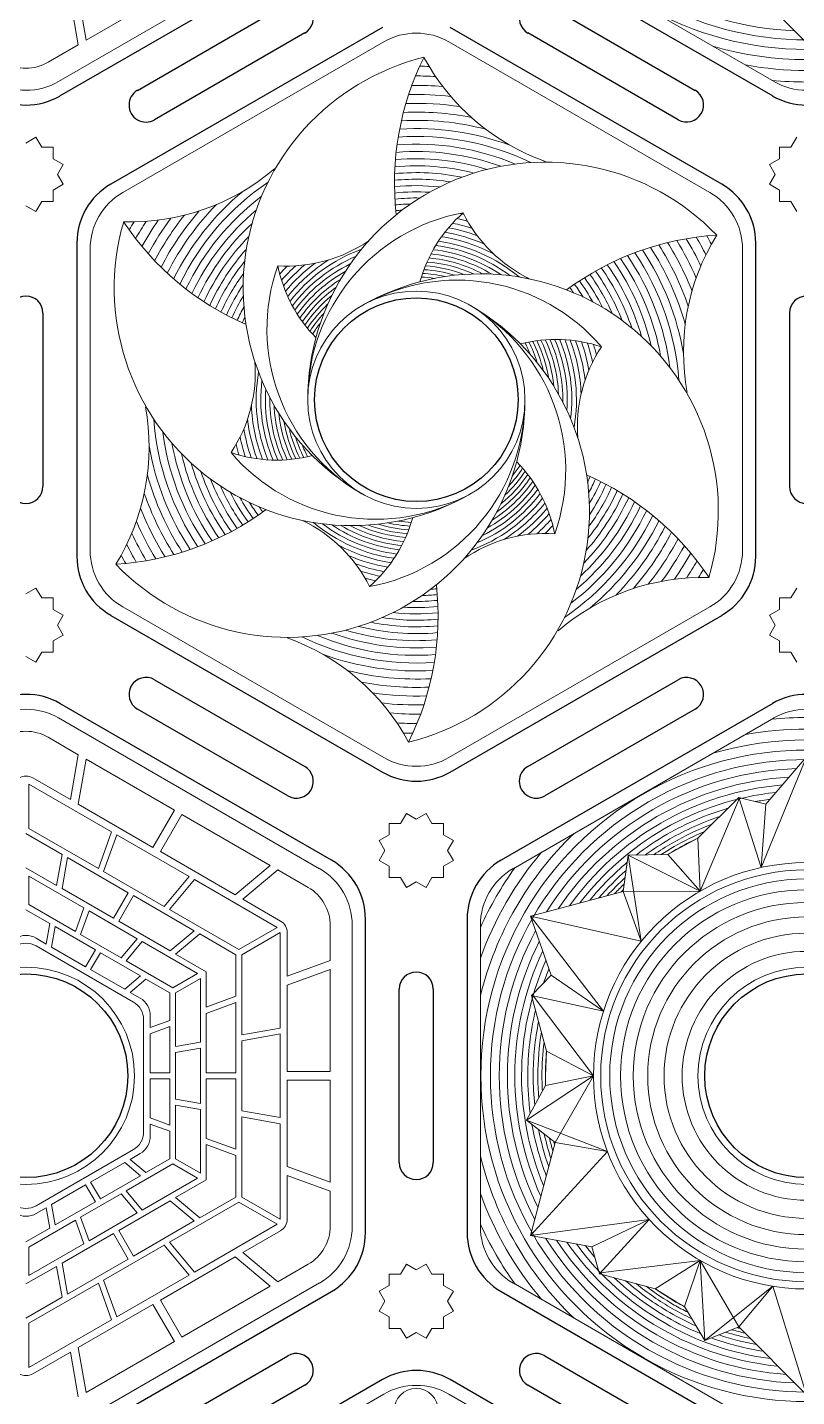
# Model space of a CAD drawing. Header units: millimetres. Extents: x -1250 to -350, y -300 to 300.
# Drawn here: x -1013 to -928, y -160.1 to -8.9 of the extents above; entities that cross this region are included whole.
import ezdxf

# ---------------------------------------------------------------- set-up
doc = ezdxf.new("R2010")
doc.units = ezdxf.units.MM
doc.layers.get('0').update_dxf_attribs({"color": 1, "true_color": 0xff0000})
doc.layers.add('cut', color=1, linetype='Continuous', lineweight=20, true_color=0xff0000)
doc.layers.add('Vector Engrave', color=5, linetype='Continuous', lineweight=0, true_color=0x0000ff)

msp = doc.modelspace()

# ---------------------------------------------------------------- linework, layer by layer
for p, q in [((-1009.38, -16.44), (-979.38, 0.88)), ((-960.63, 0.88), (-930.62, -16.44)), ((-1000.8, -15.82), (-984.2, -6.24)), ((-955.8, -6.24), (-939.2, -15.82)), ((-973.75, -8.86), (-1003.75, -26.18)), ((-936.25, -26.18), (-966.25, -8.86)), ((-982.32, -9.48), (-998.93, -19.07)), ((-941.07, -19.07), (-957.68, -9.48)), ((-1007.5, -32.68), (-1007.5, -67.32)), ((-932.5, -67.32), (-932.5, -32.68)), ((-1011.25, -40.42), (-1011.25, -59.58)), ((-928.75, -59.58), (-928.75, -40.42)), ((-1003.75, -73.82), (-973.75, -91.14)), ((-966.25, -91.14), (-936.25, -73.82)), ((-998.93, -80.93), (-982.32, -90.52)), ((-957.68, -90.52), (-941.07, -80.93)), ((-979.38, -100.88), (-1009.38, -83.56)), ((-984.2, -93.76), (-1000.8, -84.18)), ((-930.62, -83.56), (-960.63, -100.88)), ((-939.2, -84.18), (-955.8, -93.76)), ((-975.62, -142.02), (-975.62, -107.37)), ((-964.38, -107.37), (-964.38, -142.02)), ((-971.88, -134.28), (-971.88, -115.11)), ((-968.12, -115.11), (-968.12, -134.28)), ((-1009.38, -165.83), (-979.38, -148.51)), ((-960.63, -148.51), (-930.62, -165.83)), ((-1000.8, -165.21), (-984.2, -155.63)), ((-955.8, -155.63), (-939.2, -165.21)), ((-973.75, -158.25), (-1003.75, -175.57)), ((-936.25, -175.57), (-966.25, -158.25)), ((-982.32, -158.87), (-998.93, -168.46)), ((-941.07, -168.46), (-957.68, -158.87))]:
    msp.add_line(p, q)
for centre in [(-970, -50), (-1013.13, -124.69), (-926.88, -124.69)]:
    msp.add_circle(centre, 11.25)
for centre, radius, start, end in [((-983.26, -7.86), 1.88, 300, 120), ((-956.74, -7.86), 1.88, 60, 240), ((-1013.13, -9.95), 7.5, 240, 300), ((-999.86, -17.44), 1.88, 120, 300), ((-940.14, -17.44), 1.88, 240, 60), ((-926.88, -9.95), 7.5, 240, 300), ((-1000, -32.68), 7.5, 120, 180), ((-940, -32.68), 7.5, 0, 60), ((-1013.13, -40.42), 1.88, 0, 180), ((-926.88, -40.42), 1.88, 0, 180), ((-1013.13, -59.58), 1.88, 180, 0), ((-926.88, -59.58), 1.88, 180, 0), ((-1000, -67.32), 7.5, 180, 240), ((-940, -67.32), 7.5, 300, 0), ((-999.86, -82.56), 1.88, 60, 240), ((-940.14, -82.56), 1.88, 300, 120), ((-1013.13, -90.05), 7.5, 60, 120), ((-926.88, -90.05), 7.5, 60, 120), ((-983.26, -92.14), 1.88, 240, 60), ((-956.74, -92.14), 1.88, 120, 300), ((-970, -84.64), 7.5, 240, 300), ((-983.12, -107.37), 7.5, 0, 60), ((-956.88, -107.37), 7.5, 120, 180), ((-970, -115.11), 1.88, 0, 180), ((-970, -134.28), 1.88, 180, 0), ((-983.12, -142.02), 7.5, 300, 0), ((-956.88, -142.02), 7.5, 180, 240), ((-983.26, -157.25), 1.88, 300, 120), ((-956.74, -157.25), 1.88, 60, 240), ((-970, -164.75), 7.5, 60, 120)]:
    msp.add_arc(centre, radius, start, end)
at = {"layer": 'cut'}
for p, q in [((-1012.03, -21), (-1013.13, -21.64)), ((-1011.39, -22.1), (-1012.03, -21)), ((-927.97, -21), (-928.61, -22.1)), ((-1010.12, -22.1), (-1011.39, -22.1)), ((-1010.12, -23.37), (-1010.12, -22.1)), ((-928.61, -22.1), (-929.88, -22.1)), ((-929.88, -22.1), (-929.88, -23.37)), ((-1009.03, -24), (-1010.12, -23.37)), ((-1009.66, -25.1), (-1009.03, -24)), ((-929.88, -23.37), (-930.97, -24)), ((-930.97, -24), (-930.34, -25.1)), ((-1009.03, -26.2), (-1009.66, -25.1)), ((-930.34, -25.1), (-930.97, -26.2)), ((-1010.12, -26.83), (-1009.03, -26.2)), ((-1010.12, -28.1), (-1010.12, -26.83)), ((-930.97, -26.2), (-929.88, -26.83)), ((-929.88, -26.83), (-929.88, -28.1)), ((-1013.13, -28.57), (-1012.03, -29.2)), ((-1012.03, -29.2), (-1011.39, -28.1)), ((-1011.39, -28.1), (-1010.12, -28.1)), ((-929.88, -28.1), (-928.61, -28.1)), ((-928.61, -28.1), (-927.97, -29.2)), ((-1012.03, -70.8), (-1013.13, -71.43)), ((-1011.39, -71.9), (-1012.03, -70.8)), ((-927.97, -70.8), (-928.61, -71.9)), ((-1010.12, -71.9), (-1011.39, -71.9)), ((-1010.12, -73.17), (-1010.12, -71.9)), ((-928.61, -71.9), (-929.88, -71.9)), ((-929.88, -71.9), (-929.88, -73.17)), ((-1009.03, -73.8), (-1010.12, -73.17)), ((-1009.66, -74.9), (-1009.03, -73.8)), ((-929.88, -73.17), (-930.97, -73.8)), ((-930.97, -73.8), (-930.34, -74.9)), ((-1009.03, -76), (-1009.66, -74.9)), ((-930.34, -74.9), (-930.97, -76)), ((-1010.12, -76.63), (-1009.03, -76)), ((-1010.12, -77.9), (-1010.12, -76.63)), ((-930.97, -76), (-929.88, -76.63)), ((-929.88, -76.63), (-929.88, -77.9)), ((-1013.13, -78.36), (-1012.03, -79)), ((-1012.03, -79), (-1011.39, -77.9)), ((-1011.39, -77.9), (-1010.12, -77.9)), ((-929.88, -77.9), (-928.61, -77.9)), ((-928.61, -77.9), (-927.97, -79)), ((-971.73, -96.8), (-973, -96.8)), ((-973, -96.8), (-973, -98.06)), ((-971.1, -95.7), (-971.73, -96.8)), ((-970, -96.33), (-971.1, -95.7)), ((-968.9, -95.7), (-970, -96.33)), ((-968.27, -96.8), (-968.9, -95.7)), ((-967, -96.8), (-968.27, -96.8)), ((-967, -98.06), (-967, -96.8)), ((-973, -98.06), (-974.1, -98.7)), ((-965.9, -98.7), (-967, -98.06)), ((-974.1, -98.7), (-973.46, -99.8)), ((-973.46, -99.8), (-974.1, -100.89)), ((-966.54, -99.8), (-965.9, -98.7)), ((-965.9, -100.89), (-966.54, -99.8)), ((-974.1, -100.89), (-973, -101.53)), ((-967, -101.53), (-965.9, -100.89)), ((-973, -101.53), (-973, -102.8)), ((-973, -102.8), (-971.73, -102.8)), ((-971.73, -102.8), (-971.1, -103.89)), ((-968.9, -103.89), (-968.27, -102.8)), ((-968.27, -102.8), (-967, -102.8)), ((-967, -102.8), (-967, -101.53)), ((-971.1, -103.89), (-970, -103.26)), ((-970, -103.26), (-968.9, -103.89)), ((-971.73, -146.59), (-973, -146.59)), ((-973, -146.59), (-973, -147.86)), ((-971.1, -145.49), (-971.73, -146.59)), ((-970, -146.13), (-971.1, -145.49)), ((-968.9, -145.49), (-970, -146.13)), ((-968.27, -146.59), (-968.9, -145.49)), ((-967, -146.59), (-968.27, -146.59)), ((-967, -147.86), (-967, -146.59)), ((-973, -147.86), (-974.1, -148.49)), ((-965.9, -148.49), (-967, -147.86)), ((-974.1, -148.49), (-973.46, -149.59)), ((-973.46, -149.59), (-974.1, -150.69)), ((-966.54, -149.59), (-965.9, -148.49)), ((-965.9, -150.69), (-966.54, -149.59)), ((-974.1, -150.69), (-973, -151.32)), ((-967, -151.32), (-965.9, -150.69)), ((-973, -151.32), (-973, -152.59)), ((-973, -152.59), (-971.73, -152.59)), ((-971.73, -152.59), (-971.1, -153.69)), ((-968.9, -153.69), (-968.27, -152.59)), ((-968.27, -152.59), (-967, -152.59)), ((-967, -152.59), (-967, -151.32)), ((-971.1, -153.69), (-970, -153.06)), ((-970, -153.06), (-968.9, -153.69))]:
    msp.add_line(p, q, dxfattribs=at)
at = {"layer": 'Vector Engrave'}
for p, q in [((-980.69, 1.81), (-1009.52, -14.84)), ((-930.48, -14.84), (-959.31, 1.81)), ((-926.88, -10.56), (-934.38, -3.06)), ((-1008.22, -5.82), (-1007.35, -10.78)), ((-1007.35, -5.32), (-1006.48, -10.28)), ((-1006.48, -10.28), (-996.73, -4.65)), ((-1002.44, -27.11), (-973.6, -10.47)), ((-966.4, -10.47), (-937.56, -27.11)), ((-1010.69, -12.71), (-1007.35, -10.78)), ((-1006.04, -66.65), (-1006.04, -33.35)), ((-933.96, -33.35), (-933.96, -66.65)), ((-973.6, -89.53), (-1002.44, -72.89)), ((-937.56, -72.89), (-966.4, -89.53)), ((-1009.52, -85.16), (-980.69, -101.81)), ((-959.31, -101.81), (-930.48, -85.16)), ((-1007.35, -89.22), (-1010.69, -87.29)), ((-1008.22, -94.18), (-1007.35, -89.22)), ((-1007.35, -94.68), (-1006.48, -89.72)), ((-996.73, -95.35), (-1006.48, -89.72)), ((-926.88, -89.44), (-931.91, -101.69)), ((-926.88, -89.44), (-931.38, -94.69)), ((-1008.22, -94.18), (-1012.38, -91.78)), ((-1003.66, -97.74), (-1012.8, -92.46)), ((-1012.8, -97.36), (-1012.8, -92.46)), ((-999.1, -99.45), (-1007.35, -94.68)), ((-934.38, -93.94), (-938.88, -98.44)), ((-934.33, -94.1), (-938.65, -104.3)), ((-931.38, -94.69), (-934.38, -93.94)), ((-931.91, -101.69), (-934.38, -93.94)), ((-931.38, -94.69), (-931.91, -101.69)), ((-999.1, -99.45), (-996.73, -95.35)), ((-998.28, -99.92), (-995.91, -95.82)), ((-986.16, -101.45), (-995.91, -95.82)), ((-1009.14, -100.23), (-1013.13, -97.93)), ((-1005.13, -101.79), (-1012.8, -97.36)), ((-1005.13, -101.79), (-1003.66, -97.74)), ((-1004.56, -102.12), (-1003.09, -98.07)), ((-995.08, -102.69), (-1003.09, -98.07)), ((-942.21, -100.25), (-941.29, -99.72)), ((-938.88, -98.44), (-941.29, -99.72)), ((-938.88, -98.44), (-938.65, -104.3)), ((-1009.75, -103.65), (-1009.14, -100.23)), ((-1009.14, -104), (-1008.54, -100.57)), ((-1001.82, -104.46), (-1008.54, -100.57)), ((-990.02, -104.69), (-998.28, -99.92)), ((-947.16, -104.32), (-946.58, -100.33)), ((-946.58, -100.33), (-942.21, -100.25)), ((-946.58, -100.33), (-945.14, -109.82)), ((-938.65, -104.3), (-946.58, -100.33)), ((-942.21, -100.25), (-938.65, -104.3)), ((-1009.75, -103.65), (-1013.13, -101.7)), ((-1006.72, -106.15), (-1012.81, -102.63)), ((-1012.81, -105.78), (-1012.81, -102.63)), ((-997.86, -105.99), (-1004.56, -102.12)), ((-997.86, -105.99), (-995.08, -102.69)), ((-990.02, -104.69), (-986.16, -101.45)), ((-989.15, -105.19), (-985.29, -101.95)), ((-981.95, -103.88), (-985.29, -101.95)), ((-1003.45, -107.28), (-1009.14, -104)), ((-997.28, -106.32), (-994.51, -103.02)), ((-985.37, -108.3), (-994.51, -103.02)), ((-957.4, -107.07), (-947.16, -104.32)), ((-947.16, -104.32), (-938.65, -104.3)), ((-945.14, -109.82), (-947.16, -104.32)), ((-1007.67, -108.75), (-1012.81, -105.78)), ((-1003.45, -107.28), (-1001.82, -104.46)), ((-1002.88, -107.61), (-1001.25, -104.78)), ((-994.53, -108.66), (-1001.25, -104.78)), ((-985, -107.59), (-989.15, -105.19)), ((-1013.13, -106.35), (-1010.48, -107.88)), ((-1007.67, -108.75), (-1006.72, -106.15)), ((-1007.1, -109.08), (-1006.15, -106.48)), ((-1000.84, -109.55), (-1006.15, -106.48)), ((-989.62, -110.75), (-997.28, -106.32)), ((-957.4, -107.07), (-955.11, -113.59)), ((-957.4, -107.07), (-945.14, -109.82)), ((-957.4, -107.07), (-949.32, -117.55)), ((-1010.88, -110.13), (-1010.48, -107.88)), ((-1010.29, -110.47), (-1009.9, -108.21)), ((-1005.46, -110.77), (-1009.9, -108.21)), ((-997.19, -110.9), (-1002.88, -107.61)), ((-997.19, -110.9), (-994.53, -108.66)), ((-989.62, -110.75), (-985.37, -108.3)), ((-989.29, -111.31), (-985.05, -108.86)), ((-985.05, -119.41), (-985.05, -108.86)), ((-984.25, -113.68), (-984.25, -108.89)), ((-979.51, -111.96), (-979.51, -108.1)), ((-977.09, -108.05), (-977.09, -141.34)), ((-962.91, -141.34), (-962.91, -108.05)), ((-1010.88, -110.13), (-1012, -109.48)), ((-1001.26, -116.55), (-1012, -110.34)), ((-1002.62, -111.67), (-1007.1, -109.08)), ((-1002.62, -111.67), (-1000.84, -109.55)), ((-1002.05, -112), (-1000.27, -109.87)), ((-994.17, -113.39), (-1000.27, -109.87)), ((-996.59, -111.25), (-993.93, -109.01)), ((-989.94, -111.31), (-993.93, -109.01)), ((-1006.54, -112.64), (-1010.29, -110.47)), ((-1006.54, -112.64), (-1005.46, -110.77)), ((-1005.98, -112.96), (-1004.9, -111.1)), ((-1000.47, -113.66), (-1004.9, -111.1)), ((-993.21, -113.2), (-996.59, -111.25)), ((-989.94, -115.91), (-989.94, -111.31)), ((-989.29, -120.16), (-989.29, -111.31)), ((-1002.22, -115.13), (-1005.98, -112.96)), ((-996.9, -114.97), (-1002.05, -112)), ((-996.9, -114.97), (-994.17, -113.39)), ((-993.21, -117.1), (-993.21, -113.2)), ((-984.25, -113.68), (-979.51, -111.96)), ((-984.25, -114.69), (-979.51, -112.96)), ((-979.51, -124.22), (-979.51, -112.96)), ((-1002.22, -115.13), (-1000.47, -113.66)), ((-1001.63, -115.47), (-999.88, -114)), ((-997.24, -115.52), (-999.88, -114)), ((-996.59, -115.51), (-993.86, -113.93)), ((-993.86, -120.97), (-993.86, -113.93)), ((-984.25, -124.22), (-984.25, -114.69)), ((-955.11, -113.59), (-957.26, -115.81)), ((-955.11, -113.59), (-949.32, -117.55)), ((-1000.52, -116.12), (-1001.63, -115.47)), ((-997.24, -115.52), (-997.24, -118.57)), ((-996.59, -121.45), (-996.59, -115.51)), ((-993.21, -117.1), (-989.94, -115.91)), ((-957.26, -115.81), (-955.61, -121.96)), ((-949.32, -117.55), (-957.26, -115.81)), ((-957.1, -115.85), (-950.43, -124.69)), ((-993.21, -117.79), (-989.94, -116.6)), ((-993.21, -124.37), (-993.21, -117.79)), ((-989.94, -124.37), (-989.94, -116.6)), ((-1000.13, -130.9), (-1000.13, -118.49)), ((-999.39, -119.36), (-999.39, -118.06)), ((-999.39, -119.36), (-997.24, -118.57)), ((-999.39, -120.04), (-997.24, -119.25)), ((-997.24, -124.37), (-997.24, -119.25)), ((-989.29, -120.16), (-985.05, -119.41)), ((-999.39, -124.37), (-999.39, -120.04)), ((-996.59, -121.45), (-993.86, -120.97)), ((-989.29, -120.82), (-985.05, -120.07)), ((-989.29, -128.57), (-989.29, -120.82)), ((-985.05, -129.31), (-985.05, -120.07)), ((-996.59, -122.11), (-993.86, -121.63)), ((-996.59, -127.28), (-996.59, -122.11)), ((-993.86, -127.76), (-993.86, -121.63)), ((-955.61, -121.96), (-955.71, -124.69)), ((-955.61, -121.96), (-950.43, -124.69)), ((-999.39, -124.37), (-997.24, -124.37)), ((-999.39, -129.35), (-999.39, -125.02)), ((-999.39, -125.02), (-997.24, -125.02)), ((-997.24, -130.14), (-997.24, -125.02)), ((-993.21, -124.37), (-989.94, -124.37)), ((-993.21, -131.6), (-993.21, -125.02)), ((-993.21, -125.02), (-989.94, -125.02)), ((-989.94, -132.78), (-989.94, -125.02)), ((-984.25, -124.22), (-979.51, -124.22)), ((-984.25, -134.7), (-984.25, -125.17)), ((-984.25, -125.17), (-979.51, -125.17)), ((-979.51, -136.43), (-979.51, -125.17)), ((-950.43, -124.69), (-957.83, -129.58)), ((-955.71, -125.75), (-955.71, -124.69)), ((-955.71, -125.75), (-950.43, -124.69)), ((-954.66, -132.07), (-950.43, -124.69)), ((-957.83, -129.58), (-955.71, -125.75)), ((-996.59, -127.28), (-993.86, -127.76)), ((-996.59, -133.88), (-996.59, -127.94)), ((-996.59, -127.94), (-993.86, -128.42)), ((-993.86, -135.46), (-993.86, -128.42)), ((-989.29, -128.57), (-985.05, -129.31)), ((-999.39, -129.35), (-997.24, -130.14)), ((-999.39, -131.33), (-999.39, -130.03)), ((-999.39, -130.03), (-997.24, -130.82)), ((-989.29, -138.08), (-989.29, -129.23)), ((-989.29, -129.23), (-985.05, -129.98)), ((-985.05, -140.53), (-985.05, -129.98)), ((-954.66, -132.07), (-957.83, -129.58)), ((-957.83, -129.58), (-948.89, -133.07)), ((-997.24, -133.87), (-997.24, -130.82)), ((-993.21, -131.6), (-989.94, -132.78)), ((-1012, -139.05), (-1001.26, -132.84)), ((-993.21, -136.19), (-993.21, -132.29)), ((-993.21, -132.29), (-989.94, -133.48)), ((-957.4, -142.32), (-954.66, -132.07)), ((-957.4, -142.32), (-948.89, -133.07)), ((-948.89, -133.07), (-954.66, -132.07)), ((-1005.98, -136.43), (-1002.22, -134.26)), ((-1002.22, -134.26), (-1000.47, -135.73)), ((-1002.05, -137.39), (-996.9, -134.42)), ((-1001.63, -133.92), (-1000.52, -133.27)), ((-1001.63, -133.92), (-999.88, -135.39)), ((-997.24, -133.87), (-999.88, -135.39)), ((-996.9, -134.42), (-994.17, -136)), ((-996.59, -133.88), (-993.86, -135.46)), ((-989.94, -138.08), (-989.94, -133.48)), ((-1004.9, -138.29), (-1000.47, -135.73)), ((-1000.27, -139.52), (-994.17, -136)), ((-984.25, -134.7), (-979.51, -136.43)), ((-984.25, -140.5), (-984.25, -135.71)), ((-984.25, -135.71), (-979.51, -137.43)), ((-1010.29, -138.92), (-1006.54, -136.75)), ((-1006.54, -136.75), (-1005.46, -138.62)), ((-1005.98, -136.43), (-1004.9, -138.29)), ((-1002.05, -137.39), (-1000.27, -139.52)), ((-996.59, -138.14), (-993.21, -136.19)), ((-979.51, -141.29), (-979.51, -137.43)), ((-1010.29, -138.92), (-1009.9, -141.17)), ((-1009.9, -141.17), (-1005.46, -138.62)), ((-1007.1, -140.31), (-1002.62, -137.72)), ((-1002.88, -141.78), (-997.19, -138.49)), ((-1002.62, -137.72), (-1000.84, -139.84)), ((-997.28, -143.07), (-989.62, -138.64)), ((-997.19, -138.49), (-994.53, -140.73)), ((-996.59, -138.14), (-993.93, -140.38)), ((-993.93, -140.38), (-989.94, -138.08)), ((-989.62, -138.64), (-985.37, -141.09)), ((-989.29, -138.08), (-985.05, -140.53)), ((-1012.81, -143.61), (-1007.67, -140.64)), ((-1012, -139.9), (-1010.88, -139.26)), ((-1010.88, -139.26), (-1010.48, -141.51)), ((-1007.67, -140.64), (-1006.72, -143.24)), ((-1007.1, -140.31), (-1006.15, -142.91)), ((-1006.15, -142.91), (-1000.84, -139.84)), ((-957.4, -142.32), (-944.28, -140.56)), ((-950.61, -143.59), (-944.28, -140.56)), ((-944.28, -140.56), (-949.76, -146.56)), ((-1013.13, -143.04), (-1010.48, -141.51)), ((-1009.14, -145.39), (-1003.45, -142.11)), ((-1003.45, -142.11), (-1001.82, -144.93)), ((-1002.88, -141.78), (-1001.25, -144.61)), ((-1001.25, -144.61), (-994.53, -140.73)), ((-994.51, -146.37), (-985.37, -141.09)), ((-989.15, -144.2), (-985, -141.8)), ((-1012.81, -146.76), (-1006.72, -143.24)), ((-1012.81, -143.61), (-1012.81, -146.76)), ((-1004.56, -147.27), (-997.86, -143.4)), ((-997.86, -143.4), (-995.08, -146.7)), ((-997.28, -143.07), (-994.51, -146.37)), ((-957.4, -142.32), (-950.61, -143.59)), ((-950.61, -143.59), (-949.76, -146.56)), ((-1008.54, -148.82), (-1001.82, -144.93)), ((-998.28, -149.47), (-990.02, -144.7)), ((-990.02, -144.7), (-986.16, -147.94)), ((-989.15, -144.2), (-985.29, -147.44)), ((-949.64, -146.44), (-938.65, -145.09)), ((-943.61, -148.21), (-938.65, -145.09)), ((-940.38, -150.19), (-938.65, -145.09)), ((-934.38, -152.44), (-938.65, -145.09)), ((-938.65, -145.09), (-938.12, -153.94)), ((-1013.13, -147.69), (-1009.75, -145.74)), ((-1009.75, -145.74), (-1009.14, -149.16)), ((-1009.14, -145.39), (-1008.54, -148.82)), ((-1003.09, -151.32), (-995.08, -146.7)), ((-985.29, -147.44), (-981.95, -145.51)), ((-949.76, -146.56), (-943.61, -148.21)), ((-1012.8, -152.03), (-1005.13, -147.6)), ((-980.69, -147.58), (-1009.52, -164.23)), ((-1005.13, -147.6), (-1003.66, -151.65)), ((-1004.56, -147.27), (-1003.09, -151.32)), ((-995.91, -153.57), (-986.16, -147.94)), ((-930.48, -164.23), (-959.31, -147.58)), ((-943.61, -148.21), (-941.29, -149.67)), ((-938.12, -153.94), (-930.62, -147.94)), ((-930.62, -147.94), (-934.38, -152.44)), ((-926.88, -159.94), (-930.62, -147.94)), ((-1013.13, -151.46), (-1009.14, -149.16)), ((-998.28, -149.47), (-995.91, -153.57)), ((-940.38, -150.19), (-941.29, -149.67)), ((-1007.35, -154.71), (-999.1, -149.94)), ((-999.1, -149.94), (-996.73, -154.04)), ((-938.12, -153.94), (-940.38, -150.19)), ((-1012.8, -156.93), (-1003.66, -151.65)), ((-1012.8, -152.03), (-1012.8, -156.93)), ((-934.38, -152.44), (-938.12, -153.94)), ((-926.88, -159.94), (-934.38, -152.44)), ((-1006.48, -159.67), (-996.73, -154.04)), ((-1012.38, -157.61), (-1008.22, -155.21)), ((-1008.22, -155.21), (-1007.35, -160.17)), ((-1007.35, -154.71), (-1006.48, -159.67)), ((-1002.44, -176.5), (-973.6, -159.86)), ((-966.4, -159.86), (-937.56, -176.5))]:
    msp.add_line(p, q, dxfattribs=at)
for centre, radius in [((-970, -50), 12), ((-926.88, -124.69), 23.55), ((-926.88, -124.69), 22.75), ((-926.88, -124.69), 21.75), ((-926.88, -124.69), 20.55), ((-926.88, -124.69), 19.15), ((-926.88, -124.69), 17.55), ((-926.88, -124.69), 15.75), ((-926.88, -124.69), 13.75), ((-1013.13, -124.69), 12), ((-926.88, -124.69), 12), ((-970.01, -161.69), 2.45)]:
    msp.add_circle(centre, radius, dxfattribs=at)
for centre, radius, start, end in [((-926.88, 24.69), 34.94, 240, 300), ((-926.88, 24.69), 33.96, 240, 267.7852), ((-926.88, 24.69), 35.99, 240, 300), ((-970, -16.71), 7.21, 60, 120), ((-926.88, 24.69), 37.11, 253.8118, 286.1882), ((-1013.13, -8.49), 4.88, 240, 300), ((-962.88, -37.66), 26.25, 103.8309, 240), ((-941.24, -26.05), 31.17, 153.5506, 186.4514), ((-970, -50), 36.85, 87.7828, 89.4072), ((-947.5, -0.5), 24.6, 208.3262, 250.4633), ((-926.88, 24.69), 38.31, 259.8357, 280.1643), ((-1013.13, -8.6), 7.21, 240, 300), ((-970, -50), 35.77, 86.5799, 90.1309), ((-926.88, 24.69), 39.59, 264.443, 275.557), ((-926.88, -8.6), 7.21, 240, 300), ((-970, -50), 33.72, 83.4998, 91.4348), ((-970, -50), 34.73, 85.1686, 90.8061), ((-970, -50), 32.74, 81.4926, 92.0187), ((-970, -50), 30.86, 75.6536, 93.0589), ((-970, -50), 31.78, 78.9961, 92.5596), ((-970, -50), 29.09, 64.2555, 93.9375), ((-970, -50), 29.96, 69.7923, 93.5178), ((-970, -50), 27.42, 70.119, 94.6632), ((-970, -50), 28.24, 67.2293, 94.319), ((-955.75, -50), 26.25, 43.8309, 180), ((-970, -50), 25.84, 75.7019, 95.2428), ((-970, -50), 26.62, 72.939, 94.9709), ((-1001.62, -5.76), 24.6, 268.3262, 310.4633), ((-970, -50), 24.36, 81.0989, 95.6813), ((-970, -50), 25.09, 78.4186, 95.4794), ((-998.83, -33.35), 7.21, 120, 180), ((-970, -50), 29.96, 129.7923, 153.5178), ((-970, -50), 29.09, 124.2555, 153.9375), ((-970, -50), 23.65, 83.752, 95.8488), ((-970, -50), 22.96, 86.3862, 95.9824), ((-941.17, -33.35), 7.21, 0, 60), ((-970, -50), 30.86, 135.6536, 153.0589), ((-970, -50), 28.24, 127.2293, 154.319), ((-970, -50), 22.29, 89.0096, 96.0824), ((-970, -50), 21.64, 91.63, 96.1488), ((-970, -50), 34.73, 145.1686, 150.8061), ((-970, -50), 33.72, 143.4998, 151.4348), ((-970, -50), 32.74, 141.4926, 152.0187), ((-970, -50), 31.78, 138.9961, 152.5596), ((-970, -50), 27.42, 130.119, 154.6632), ((-961, -50), 21, 100.4872, 180), ((-970, -50), 21.01, 94.2553, 96.1819), ((-954.5, -41.15), 15.67, 131.189, 164.5431), ((-970, -50), 20.51, 73.9076, 77.3487), ((-970, -50), 21.13, 75.5402, 76.8854), ((-950.5, -22.25), 15.99, 206.3715, 244.3995), ((-977.12, -37.66), 26.25, 163.8309, 300), ((-976.36, -13.12), 31.17, 213.5506, 246.4514), ((-970, -50), 36.85, 147.7828, 149.4072), ((-970, -50), 35.77, 146.5799, 150.1309), ((-970, -50), 26.62, 132.939, 154.9709), ((-970, -50), 18.77, 66.5321, 80.3438), ((-970, -50), 19.33, 69.5948, 79.4031), ((-970, -50), 19.91, 71.9664, 78.4061), ((-970, -50), 25.84, 135.7019, 155.2428), ((-984.28, -19.24), 15.99, 266.3715, 304.3995), ((-970, -50), 17.18, 52.959, 82.8585), ((-970, -50), 17.69, 50.0644, 82.0687), ((-970, -50), 18.22, 61.9253, 81.2313), ((-934.88, -62.93), 31.17, 93.5506, 126.4514), ((-970, -50), 30.86, 15.6536, 33.0589), ((-970, -50), 31.78, 18.9961, 32.5596), ((-970, -50), 32.74, 21.4926, 32.0187), ((-970, -50), 33.72, 23.4998, 31.4348), ((-915.88, -44.74), 24.6, 148.3262, 190.4633), ((-970, -50), 34.73, 25.1686, 30.8061), ((-970, -50), 35.77, 26.5799, 30.1309), ((-970, -50), 36.85, 27.7828, 29.4072), ((-970, -50), 25.09, 138.4186, 155.4794), ((-970, -50), 24.36, 141.0989, 155.6813), ((-970, -50), 18.22, 121.9253, 141.2313), ((-970, -50), 17.69, 110.0644, 142.0687), ((-970, -50), 17.18, 112.959, 142.8585), ((-970, -50), 15.26, 65.5831, 85.5843), ((-970, -50), 15.72, 62.2269, 84.9642), ((-970, -50), 16.19, 59.021, 84.3043), ((-970, -50), 16.68, 55.9388, 83.603), ((-970, -50), 26.62, 12.939, 34.9709), ((-970, -50), 27.42, 10.119, 34.6632), ((-970, -50), 28.24, 7.2293, 34.319), ((-970, -50), 29.09, 4.2555, 33.9375), ((-970, -50), 29.96, 9.7923, 33.5178), ((-970, -50), 23.65, 143.752, 155.8488), ((-965.5, -42.21), 21, 160.4872, 240), ((-969.92, -32.15), 15.67, 191.189, 224.5431), ((-970, -50), 20.51, 133.9076, 137.3487), ((-970, -50), 19.91, 131.9664, 138.4061), ((-970, -50), 19.33, 129.5948, 139.4031), ((-970, -50), 18.77, 126.5321, 140.3438), ((-970, -50), 16.68, 115.9388, 143.603), ((-970, -50), 16.19, 119.021, 144.3043), ((-962.88, -62.34), 26.25, 343.8309, 120), ((-970, -50), 13.97, 76.9647, 87.2206), ((-970, -50), 14.39, 72.896, 86.7113), ((-970, -50), 14.82, 69.124, 86.1663), ((-970, -50), 23.65, 23.752, 35.8488), ((-970, -50), 24.36, 21.0989, 35.6813), ((-970, -50), 25.09, 18.4186, 35.4794), ((-970, -50), 25.84, 15.7019, 35.2428), ((-970, -50), 22.96, 146.3862, 155.9824), ((-970, -50), 15.72, 122.2269, 144.9642), ((-970, -50), 15.26, 125.5831, 145.5843), ((-965.5, -57.79), 21, 40.4872, 120), ((-970, -50), 13.56, 81.429, 87.6953), ((-970, -50), 18.22, 47.2403, 47.883), ((-970, -50), 21.01, 34.2553, 36.1819), ((-970, -50), 21.64, 31.63, 36.1488), ((-970, -50), 22.29, 29.0096, 36.0824), ((-970, -50), 22.96, 26.3862, 35.9824), ((-970, -50), 22.29, 149.0096, 156.0824), ((-970, -50), 14.82, 129.124, 146.1663), ((-970, -50), 21.64, 151.63, 156.1488), ((-970, -50), 14.39, 132.896, 146.7113), ((-970, -50), 13.97, 136.9647, 147.2206), ((-977.12, -62.34), 26.25, 283.8309, 60), ((-974.5, -57.79), 21, 340.4872, 60), ((-970, -50), 21.01, 154.2553, 156.1819), ((-970, -50), 13.56, 141.429, 147.6953), ((-954.58, -59), 15.67, 71.189, 104.5431), ((-970, -50), 13.56, 21.429, 27.6953), ((-970, -50), 13.97, 16.9647, 27.2206), ((-970, -50), 14.39, 12.896, 26.7113), ((-970, -50), 14.82, 9.124, 26.1663), ((-970, -50), 15.26, 5.5831, 25.5843), ((-970, -50), 15.72, 2.2269, 24.9642), ((-970, -50), 16.19, 359.021, 24.3043), ((-970, -50), 16.68, 355.9388, 23.603), ((-970, -50), 17.18, 352.959, 22.8585), ((-970, -50), 17.69, 350.0644, 22.0687), ((-970, -50), 18.22, 1.9253, 21.2313), ((-970, -50), 18.77, 6.5321, 20.3438), ((-970, -50), 19.33, 9.5948, 19.4031), ((-970, -50), 19.91, 11.9664, 18.4061), ((-936.22, -53.01), 15.99, 146.3715, 184.3995), ((-970, -50), 20.51, 13.9076, 17.3487), ((-1003.78, -46.99), 15.99, 326.3715, 4.3995), ((-970, -50), 17.69, 170.0644, 202.0687), ((-970, -50), 17.18, 172.959, 202.8585), ((-970, -50), 16.68, 175.9388, 203.603), ((-970, -50), 16.19, 179.021, 204.3043), ((-984.25, -50), 26.25, 223.8309, 0), ((-1024.12, -55.26), 24.6, 328.3262, 10.4633), ((-970, -50), 18.22, 181.9253, 201.2313), ((-970, -50), 15.72, 182.2269, 204.9642), ((-979, -50), 21, 280.4872, 0), ((-970, -50), 29.09, 184.2555, 213.9375), ((-970, -50), 18.77, 186.5321, 200.3438), ((-970, -50), 15.26, 185.5831, 205.5843), ((-970, -50), 14.82, 189.124, 206.1663), ((-970, -50), 28.24, 187.2293, 214.319), ((-970, -50), 19.91, 191.9664, 198.4061), ((-970, -50), 19.33, 189.5948, 199.4031), ((-970, -50), 14.39, 192.896, 206.7113), ((-970, -50), 13.97, 196.9647, 207.2206), ((-970, -50), 29.96, 189.7923, 213.5178), ((-970, -50), 27.42, 190.119, 214.6632), ((-970, -50), 26.62, 192.939, 214.9709), ((-974.5, -42.21), 21, 220.4872, 300), ((-985.42, -41), 15.67, 251.189, 284.5431), ((-970, -50), 20.51, 193.9076, 197.3487), ((-970, -50), 13.56, 201.429, 207.6953), ((-970, -50), 25.84, 195.7019, 215.2428), ((-970, -50), 13.56, 321.429, 327.6953), ((-970.08, -67.85), 15.67, 11.189, 44.5431), ((-970, -50), 30.86, 195.6536, 213.0589), ((-970, -50), 25.09, 198.4186, 215.4794), ((-970, -50), 24.36, 201.0989, 215.6813), ((-970, -50), 15.26, 305.5831, 325.5843), ((-970, -50), 14.82, 309.124, 326.1663), ((-970, -50), 14.39, 312.896, 326.7113), ((-970, -50), 13.97, 316.9647, 327.2206), ((-963.64, -86.88), 31.17, 33.5506, 66.4514), ((-970, -50), 21.01, 334.2553, 336.1819), ((-970, -50), 21.64, 331.63, 336.1488), ((-970, -50), 31.78, 198.9961, 212.5596), ((-970, -50), 23.65, 203.752, 215.8488), ((-970, -50), 22.96, 206.3862, 215.9824), ((-970, -50), 17.18, 292.959, 322.8585), ((-970, -50), 16.68, 295.9388, 323.603), ((-970, -50), 16.19, 299.021, 324.3043), ((-970, -50), 15.72, 302.2269, 324.9642), ((-970, -50), 25.09, 318.4186, 335.4794), ((-970, -50), 24.36, 321.0989, 335.6813), ((-970, -50), 23.65, 323.752, 335.8488), ((-970, -50), 22.29, 329.0096, 336.0824), ((-970, -50), 22.96, 326.3862, 335.9824), ((-970, -50), 32.74, 201.4926, 212.0187), ((-970, -50), 22.29, 209.0096, 216.0824), ((-970, -50), 21.64, 211.63, 216.1488), ((-970, -50), 21.01, 214.2553, 216.1819), ((-970, -50), 17.69, 290.0644, 322.0687), ((-970, -50), 18.22, 301.9253, 321.2313), ((-970, -50), 18.77, 306.5321, 320.3438), ((-970, -50), 27.42, 310.119, 334.6632), ((-970, -50), 26.62, 312.939, 334.9709), ((-970, -50), 25.84, 315.7019, 335.2428), ((-1005.12, -37.07), 31.17, 273.5506, 306.4514), ((-970, -50), 33.72, 203.4998, 211.4348), ((-989.5, -77.75), 15.99, 26.3715, 64.3995), ((-985.5, -58.85), 15.67, 311.189, 344.5431), ((-970, -50), 13.56, 261.429, 267.6953), ((-970, -50), 19.33, 309.5948, 319.4031), ((-970, -50), 19.91, 311.9664, 318.4061), ((-970, -50), 29.09, 304.2555, 333.9375), ((-970, -50), 28.24, 307.2293, 334.319), ((-970, -50), 29.96, 309.7923, 333.5178), ((-970, -50), 34.73, 205.1686, 210.8061), ((-970, -50), 17.69, 230.0644, 262.0687), ((-970, -50), 17.18, 232.959, 262.8585), ((-970, -50), 16.68, 235.9388, 263.603), ((-970, -50), 16.19, 239.021, 264.3043), ((-970, -50), 15.72, 242.2269, 264.9642), ((-970, -50), 15.26, 245.5831, 265.5843), ((-970, -50), 14.82, 249.124, 266.1663), ((-970, -50), 14.39, 252.896, 266.7113), ((-970, -50), 13.97, 256.9647, 267.2206), ((-955.72, -80.76), 15.99, 86.3715, 124.3995), ((-970, -50), 20.51, 313.9076, 317.3487), ((-970, -50), 30.86, 315.6536, 333.0589), ((-970, -50), 31.78, 318.9961, 332.5596), ((-970, -50), 35.77, 206.5799, 210.1309), ((-970, -50), 18.22, 241.9253, 261.2313), ((-970, -50), 32.74, 321.4926, 332.0187), ((-970, -50), 33.72, 323.4998, 331.4348), ((-998.83, -66.65), 7.21, 180, 240), ((-970, -50), 36.85, 207.7828, 209.4072), ((-970, -50), 18.77, 246.5321, 260.3438), ((-970, -50), 34.73, 325.1686, 330.8061), ((-970, -50), 35.77, 326.5799, 330.1309), ((-941.17, -66.65), 7.21, 300, 0), ((-970, -50), 19.33, 249.5948, 259.4031), ((-970, -50), 19.91, 251.9664, 258.4061), ((-970, -50), 36.85, 327.7828, 329.4072), ((-970, -50), 20.51, 253.9076, 257.3487), ((-998.76, -73.95), 31.17, 333.5506, 6.4514), ((-970, -50), 21.01, 274.2553, 276.1819), ((-938.38, -94.24), 24.6, 88.3262, 130.4633), ((-970, -50), 22.29, 269.0096, 276.0824), ((-970, -50), 21.64, 271.63, 276.1488), ((-970, -50), 24.36, 261.0989, 275.6813), ((-970, -50), 23.65, 263.752, 275.8488), ((-970, -50), 22.96, 266.3862, 275.9824), ((-970, -50), 26.62, 252.939, 274.9709), ((-970, -50), 25.84, 255.7019, 275.2428), ((-970, -50), 25.09, 258.4186, 275.4794), ((-992.5, -99.5), 24.6, 28.3262, 70.4633), ((-970, -50), 29.09, 244.2555, 273.9375), ((-970, -50), 28.24, 247.2293, 274.319), ((-970, -50), 27.42, 250.119, 274.6632), ((-970, -50), 29.96, 249.7923, 273.5178), ((-970, -50), 30.86, 255.6536, 273.0589), ((-970, -50), 31.78, 258.9961, 272.5596), ((-970, -50), 32.74, 261.4926, 272.0187), ((-1013.13, -91.4), 7.21, 60, 120), ((-970, -50), 33.72, 263.4998, 271.4348), ((-970, -50), 34.73, 265.1686, 270.8061), ((-926.88, -91.4), 7.21, 60, 120), ((-970, -50), 35.77, 266.5799, 270.1309), ((-926.88, -124.69), 39.59, 84.443, 95.557), ((-1013.13, -91.51), 4.88, 60, 120), ((-970, -50), 36.85, 267.7828, 269.4072), ((-926.88, -124.69), 37.11, 73.8118, 106.1882), ((-926.88, -124.69), 38.31, 79.8357, 100.1643), ((-926.88, -124.69), 35.99, 60, 120), ((-970, -83.29), 7.21, 240, 300), ((-926.88, -124.69), 34.94, 60, 120), ((-926.88, -124.69), 33.96, 91.8883, 120), ((-1013.13, -93.08), 1.5, 60, 120), ((-926.88, -124.69), 33.06, 93.3338, 120), ((-926.88, -124.69), 35.99, 120, 180), ((-926.88, -124.69), 32.24, 94.7639, 120), ((-926.88, -124.69), 31.49, 96.1635, 120), ((-926.88, -124.69), 34.94, 120, 180), ((-926.88, -124.69), 33.96, 120, 147.7852), ((-926.88, -124.69), 30.81, 106.3755, 120), ((-926.88, -124.69), 30.81, 97.5156, 100.5783), ((-926.88, -124.69), 33.06, 120, 146.0721), ((-926.88, -124.69), 32.24, 120, 144.36), ((-926.88, -124.69), 30.21, 108.5355, 120), ((-926.88, -124.69), 37.11, 133.8118, 166.1882), ((-926.88, -124.69), 31.49, 120, 142.6654), ((-926.88, -124.69), 30.81, 120, 127.6923), ((-926.88, -124.69), 29.69, 110.6497, 120), ((-926.88, -124.69), 29.24, 112.6779, 120), ((-926.88, -124.69), 30.21, 120, 126.1389), ((-926.88, -124.69), 29.69, 120, 124.6746), ((-926.88, -124.69), 29.24, 120, 123.329), ((-926.88, -124.69), 28.86, 120, 122.1347), ((-926.88, -124.69), 28.86, 114.5672, 120), ((-926.88, -124.69), 38.31, 139.8357, 160.1643), ((-926.88, -124.69), 30.81, 130.0281, 141.0082), ((-984.29, -108.05), 7.21, 0, 60), ((-926.88, -124.69), 39.59, 144.443, 155.557), ((-955.71, -108.05), 7.21, 120, 180), ((-926.88, -124.69), 30.21, 131.3183, 139.4117), ((-926.88, -124.69), 29.69, 132.5202, 137.9035), ((-984.39, -108.1), 4.88, 0, 60), ((-926.88, -124.69), 29.24, 133.6111, 136.5144), ((-926.88, -124.69), 28.86, 134.5676, 135.2784), ((-985.75, -108.89), 1.5, 0, 60), ((-926.88, -124.69), 33.96, 151.8883, 180), ((-1013.13, -111.43), 2.25, 60, 120), ((-1013.13, -112.29), 2.25, 60, 120), ((-926.88, -124.69), 33.06, 153.3338, 180), ((-926.88, -124.69), 32.24, 154.7639, 180), ((-926.88, -124.69), 31.49, 156.1635, 180), ((-926.88, -124.69), 30.81, 157.5156, 160.5783), ((-1001.64, -118.06), 2.25, 0, 60), ((-1002.38, -118.49), 2.25, 0, 60), ((-926.88, -124.69), 30.81, 166.3755, 180), ((-926.88, -124.69), 30.21, 168.5355, 180), ((-926.88, -124.69), 29.69, 170.6497, 180), ((-926.88, -124.69), 29.24, 172.6779, 180), ((-926.88, -124.69), 28.86, 174.5672, 180), ((-926.88, -124.69), 35.99, 180, 240), ((-926.88, -124.69), 34.94, 180, 240), ((-926.88, -124.69), 33.96, 180, 207.7852), ((-926.88, -124.69), 33.06, 180, 206.0721), ((-926.88, -124.69), 32.24, 180, 204.36), ((-926.88, -124.69), 31.49, 180, 202.6654), ((-926.88, -124.69), 30.81, 180, 187.6923), ((-926.88, -124.69), 30.21, 180, 186.1389), ((-926.88, -124.69), 29.69, 180, 184.6746), ((-926.88, -124.69), 29.24, 180, 183.329), ((-926.88, -124.69), 28.86, 180, 182.1347), ((-926.88, -124.69), 30.81, 190.0281, 201.0082), ((-1002.38, -130.9), 2.25, 300, 0), ((-1001.64, -131.33), 2.25, 300, 0), ((-926.88, -124.69), 30.21, 191.3183, 199.4117), ((-926.88, -124.69), 29.69, 192.5202, 197.9035), ((-926.88, -124.69), 29.24, 193.6111, 196.5144), ((-926.88, -124.69), 28.86, 194.5676, 195.2784), ((-926.88, -124.69), 37.11, 193.8118, 226.1882), ((-1013.13, -137.1), 2.25, 240, 300), ((-926.88, -124.69), 38.31, 199.8357, 220.1643), ((-1013.13, -137.96), 2.25, 240, 300), ((-985.75, -140.5), 1.5, 300, 0), ((-984.39, -141.29), 4.88, 300, 0), ((-984.29, -141.34), 7.21, 300, 0), ((-926.88, -124.69), 39.59, 204.443, 215.557), ((-955.71, -141.34), 7.21, 180, 240), ((-926.88, -124.69), 33.96, 211.8883, 240), ((-926.88, -124.69), 33.06, 213.3338, 240), ((-926.88, -124.69), 32.24, 214.7639, 240), ((-926.88, -124.69), 31.49, 216.1635, 240), ((-926.88, -124.69), 30.81, 217.5156, 220.5783), ((-926.88, -124.69), 30.81, 226.3755, 240), ((-926.88, -124.69), 30.21, 228.5355, 240), ((-926.88, -124.69), 29.69, 230.6497, 240), ((-926.88, -124.69), 29.24, 232.6779, 240), ((-926.88, -124.69), 28.86, 234.5672, 240), ((-926.88, -124.69), 28.86, 240, 242.1347), ((-926.88, -124.69), 30.21, 240, 246.1389), ((-926.88, -124.69), 29.69, 240, 244.6746), ((-926.88, -124.69), 29.24, 240, 243.329), ((-926.88, -124.69), 32.24, 240, 264.36), ((-926.88, -124.69), 31.49, 240, 262.6654), ((-926.88, -124.69), 30.81, 240, 247.6923), ((-926.88, -124.69), 29.24, 253.6111, 256.5144), ((-926.88, -124.69), 28.86, 254.5676, 255.2784), ((-926.88, -124.69), 33.96, 240, 267.7852), ((-926.88, -124.69), 33.06, 240, 266.0721), ((-926.88, -124.69), 30.81, 250.0281, 261.0082), ((-926.88, -124.69), 30.21, 251.3183, 259.4117), ((-926.88, -124.69), 29.69, 252.5202, 257.9035), ((-926.88, -124.69), 34.94, 240, 300), ((-926.88, -124.69), 35.99, 240, 300), ((-1013.13, -156.31), 1.5, 240, 300), ((-970, -166.1), 7.21, 60, 120)]:
    msp.add_arc(centre, radius, start, end, dxfattribs=at)

doc.saveas('drawing.dxf')
